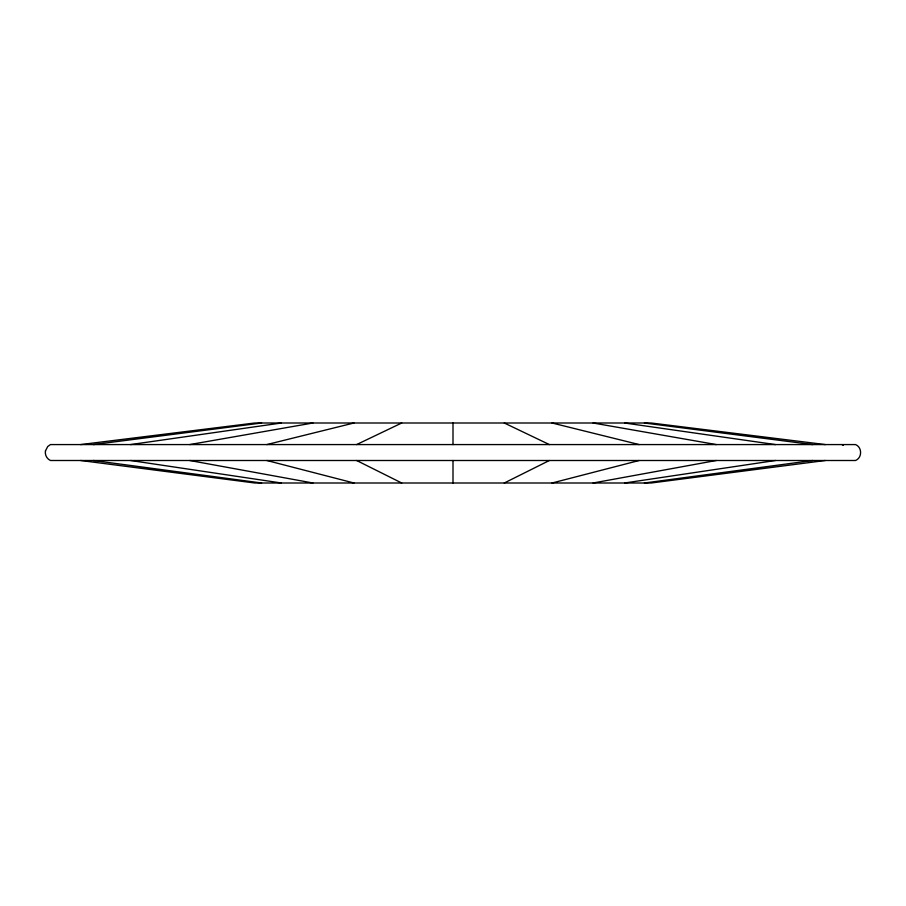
<?xml version="1.0" encoding="UTF-8"?>
<svg xmlns="http://www.w3.org/2000/svg" width="906" height="906" viewBox="0 0 906 906"><rect width="100%" height="100%" fill="white"/><g stroke="black" fill="none" stroke-linecap="round" stroke-linejoin="round"><path stroke-width="1.36" d="M504.291 483L549.364 460.497M356.636 444.574L401.709 423M552.071 483L639.172 460.497M266.828 444.574L353.929 423M593.113 483L716.284 460.497M189.716 444.574L312.887 423M624.608 483L775.457 460.497M130.543 444.574L281.392 423M644.404 483L812.648 460.497M825.343 460.497L651.154 483L254.846 483L80.657 460.497M93.352 444.574L261.596 423M80.657 444.574L254.846 423L651.154 423L825.343 444.574M644.404 423L812.648 444.574M93.352 460.497L261.596 483M624.608 423L775.457 444.574M130.543 460.497L281.392 483M593.113 423L716.284 444.574M189.716 460.497L312.887 483M552.071 423L639.172 444.574M266.828 460.497L353.929 483M504.291 423L549.364 444.574M356.636 460.497L401.709 483M842.104 444.574L843.226 445.401M453 423L453 444.574M453 460.497L453 483M45.459 450.882C44.688 454.755 46.84 458.912 50.464 460.497L855.536 460.497C862.274 457.847 862.274 447.236 855.536 444.574L50.464 444.574L47.746 446.488L45.459 450.882"/></g></svg>
